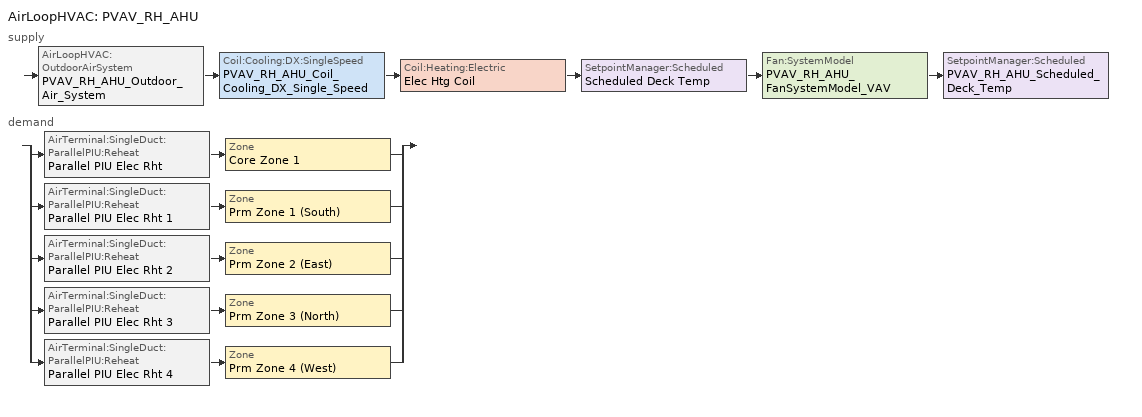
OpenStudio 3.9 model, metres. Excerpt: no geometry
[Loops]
AirLoopHVAC 'PVAV_RH_AHU'
 supply: AirLoopHVAC:OutdoorAirSystem 'PVAV_RH_AHU_Outdoor_Air_System' > Coil:Cooling:DX:SingleSpeed 'PVAV_RH_AHU_Coil_Cooling_DX_Single_Speed' > Coil:Heating:Electric 'Elec Htg Coil' > SetpointManager:Scheduled 'Scheduled Deck Temp' > Fan:SystemModel 'PVAV_RH_AHU_FanSystemModel_VAV' > SetpointManager:Scheduled 'PVAV_RH_AHU_Scheduled_Deck_Temp'
 demand: split
  | AirTerminal:SingleDuct:ParallelPIU:Reheat 'Parallel PIU Elec Rht' > Zone 'Core Zone 1'
  | AirTerminal:SingleDuct:ParallelPIU:Reheat 'Parallel PIU Elec Rht 1' > Zone 'Prm Zone 1 (South)'
  | AirTerminal:SingleDuct:ParallelPIU:Reheat 'Parallel PIU Elec Rht 2' > Zone 'Prm Zone 2 (East)'
  | AirTerminal:SingleDuct:ParallelPIU:Reheat 'Parallel PIU Elec Rht 3' > Zone 'Prm Zone 3 (North)'
  | AirTerminal:SingleDuct:ParallelPIU:Reheat 'Parallel PIU Elec Rht 4' > Zone 'Prm Zone 4 (West)'
[Sizing:Zone] Zone Cooling Design Supply Air Temperature Input Method=SupplyAirTemperature; Zone Cooling Design Supply Air Temperature {C}=12.8; Zone Heating Design Supply Air Temperature Input Method=SupplyAirTemperature; Zone Heating Design Supply Air Temperature {C}=32.2222; Zone Heating Design Supply Air Temperature Difference {deltaC}=11.11; Zone Cooling Design Supply Air Humidity Ratio {kg-H2O/kg-air}=0.0085; Zone Heating Design Supply Air Humidity Ratio {kg-H2O/kg-air}=0.008; Cooling Design Air Flow Method=DesignDay; Heating Design Air Flow Method=DesignDayWithLimit; Heating Maximum Air Flow per Zone Floor Area {m3/s-m2}=0; Heating Maximum Air Flow {m3/s}=0; Heating Maximum Air Flow Fraction=0.5; Account for Dedicated Outdoor Air System=No; Dedicated Outdoor Air Low Setpoint Temperature for Design {C}=autosize; Dedicated Outdoor Air High Setpoint Temperature for Design {C}=autosize; Zone Load Sizing Method=Sensible Load Only No Latent Load; Zone Latent Cooling Design Supply Air Humidity Ratio Input Method=HumidityRatioDifference; Zone Cooling Design Supply Air Humidity Ratio Difference {kgWater/kgDryAir}=0.005; Zone Latent Heating Design Supply Air Humidity Ratio Input Method=HumidityRatioDifference; Zone Humidification Design Supply Air Humidity Ratio Difference {kgWater/kgDryAir}=0.005; Design Zone Air Distribution Effectiveness in Cooling Mode=0.8; Design Zone Air Distribution Effectiveness in Heating Mode=0.8; Design Minimum Zone Ventilation Efficiency=0; Sizing Option=Coincident
Name | Zone Cooling Design Supply Air Temperature Difference {deltaC}
Prm Zone 4 (West); Prm Zone 1 (South); Prm Zone 2 (East); Prm Zone 3 (North) | 11.1111
Core Zone 1 | 8.33333
[Zone equipment]
Prm Zone 4 (West): Parallel PIU Elec Rht 4
Core Zone 1: Parallel PIU Elec Rht
Prm Zone 1 (South): Parallel PIU Elec Rht 1
Prm Zone 2 (East): Parallel PIU Elec Rht 2
Prm Zone 3 (North): Parallel PIU Elec Rht 3
[Fan:SystemModel]
PVAV_RH_AHU_FanSystemModel_VAV: Availability Schedule=Always On Discrete hvac_library; Design Maximum Air Flow Rate {m3/s}=4.71947; Speed Control Method=Continuous; Electric Power Minimum Flow Rate Fraction=0; Design Pressure Rise {Pa}=1017.592; Motor Efficiency=0.93; Motor In Air Stream Fraction=1; Design Electric Power Consumption {W}=10000; Design Power Sizing Method=TotalEfficiencyAndPressure; Electric Power Per Unit Flow Rate {W/(m3/s)}=840; Electric Power Per Unit Flow Rate Per Unit Pressure {W-s/m3-Pa}=1.66667; Fan Total Efficiency=0.6045; Electric Power Function of Flow Fraction Curve=VAV Fan Curve; Motor Loss Radiative Fraction=0
[AirLoopHVAC]
PVAV_RH_AHU: Availability Schedule=Perimeter_bot_ZN_2 OA Schedule; Design Supply Air Flow Rate {m3/s}=4.71947; Design Return Air Flow Fraction of Supply Air Flow=1
[Sizing:System]
PVAV_RH_AHU: Type of Load to Size On=Sensible; Design Outdoor Air Flow Rate {m3/s}=Autosize; Central Heating Maximum System Air Flow Ratio=1; Preheat Design Temperature {C}=7; Preheat Design Humidity Ratio {kg-H2O/kg-Air}=0.008; Precool Design Temperature {C}=12.8; Precool Design Humidity Ratio {kg-H2O/kg-Air}=0.008; Central Cooling Design Supply Air Temperature {C}=12.8; Central Heating Design Supply Air Temperature {C}=40; Sizing Option=Coincident; 100% Outdoor Air in Cooling=No; 100% Outdoor Air in Heating=No; Central Cooling Design Supply Air Humidity Ratio {kg-H2O/kg-Air}=0.0085; Central Heating Design Supply Air Humidity Ratio {kg-H2O/kg-Air}=0.008; Cooling Design Air Flow Method=DesignDay; Cooling Design Air Flow Rate {m3/s}=0; Heating Design Air Flow Method=DesignDay; Heating Design Air Flow Rate {m3/s}=0; System Outdoor Air Method=Standard62.1VentilationRateProcedure; Zone Maximum Outdoor Air Fraction=1; Cooling Supply Air Flow Rate Per Floor Area {m3/s-m2}=0.00996765; Cooling Fraction of Autosized Cooling Supply Air Flow Rate=1; Cooling Supply Air Flow Rate Per Unit Cooling Capacity {m3/s-W}=3.94755e-05; Heating Supply Air Flow Rate Per Floor Area {m3/s-m2}=0.00996765; Heating Fraction of Autosized Heating Supply Air Flow Rate=1; Heating Fraction of Autosized Cooling Supply Air Flow Rate=1; Heating Supply Air Flow Rate Per Unit Heating Capacity {m3/s-W}=3.15882e-05; Cooling Design Capacity Method=CoolingDesignCapacity; Cooling Design Capacity {W}=autosize; Cooling Design Capacity Per Floor Area {W/m2}=234.7; Fraction of Autosized Cooling Design Capacity=1; Heating Design Capacity Method=HeatingDesignCapacity; Heating Design Capacity {W}=autosize; Heating Design Capacity Per Floor Area {W/m2}=157; Fraction of Autosized Heating Design Capacity=1; Central Cooling Capacity Control Method=OnOff; Occupant Diversity=Autosize
[AirLoopHVAC:OutdoorAirSystem]
PVAV_RH_AHU_Outdoor_Air_System: Controller=Controller Outdoor Air 5
[Controller:OutdoorAir]
Controller Outdoor Air 5: Minimum Outdoor Air Flow Rate {m3/s}=0.08; Maximum Outdoor Air Flow Rate {m3/s}=Autosize; Economizer Control Type=DifferentialDryBulb; Economizer Control Action Type=ModulateFlow; Economizer Maximum Limit Dry-Bulb Temperature {C}=28; Economizer Maximum Limit Enthalpy {J/kg}=64000; Economizer Minimum Limit Dry-Bulb Temperature {C}=-100; Lockout Type=NoLockout; Minimum Limit Type=FixedMinimum; Controller Mechanical Ventilation=Controller Mechanical Ventilation 5; High Humidity Control=No; High Humidity Outdoor Air Flow Ratio=1; Control High Indoor Humidity Based on Outdoor Humidity Ratio=Yes; Heat Recovery Bypass Control Type=BypassWhenWithinEconomizerLimits; Economizer Operation Staging=InterlockedWithMechanicalCooling
[Controller:MechanicalVentilation]
Controller Mechanical Ventilation 5: Availability Schedule=Always On Discrete; System Outdoor Air Method=Standard62.1VentilationRateProcedure
[Coil:Cooling:DX:SingleSpeed]
PVAV_RH_AHU_Coil_Cooling_DX_Single_Speed: Availability Schedule=Always On Discrete; Rated Total Cooling Capacity {W}=87921.3; Rated Sensible Heat Ratio=autosize; Rated COP {W/W}=3.22; Rated Air Flow Rate {m3/s}=4.71947; Rated Evaporator Fan Power Per Volume Flow Rate 2017 {W/(m3/s)}=773.3; Rated Evaporator Fan Power Per Volume Flow Rate 2023 {W/(m3/s)}=934.4; Total Cooling Capacity Function of Temperature Curve=Curve Biquadratic 1; Total Cooling Capacity Function of Flow Fraction Curve=Curve Quadratic 1; Energy Input Ratio Function of Temperature Curve=Curve Biquadratic 2; Energy Input Ratio Function of Flow Fraction Curve=Curve Quadratic 2; Part Load Fraction Correlation Curve=Curve Quadratic 3; Minimum Outdoor Dry-Bulb Temperature for Compressor Operation {C}=-25; Nominal Time for Condensate Removal to Begin {s}=0; Ratio of Initial Moisture Evaporation Rate and Steady State Latent Capacity=0; Maximum Cycling Rate {cycles/hr}=0; Latent Capacity Time Constant {s}=0; Condenser Type=AirCooled; Evaporative Condenser Effectiveness=0.9; Evaporative Condenser Air Flow Rate {m3/s}=autosize; Evaporative Condenser Pump Rated Power Consumption {W}=autosize; Crankcase Heater Capacity {W}=0; Maximum Outdoor Dry-Bulb Temperature for Crankcase Heater Operation {C}=10; Basin Heater Capacity {W/K}=0; Basin Heater Setpoint Temperature {C}=2
[SetpointManager:Scheduled] Control Variable=Temperature
Name | Schedule
PVAV_RH_AHU_Scheduled_Deck_Temp | SCHEDULED_Reheat_Temp
Scheduled Deck Temp | Preheat_Coil_LAT
[AirTerminal:SingleDuct:ParallelPIU:Reheat] Availability Schedule=Always On Discrete hvac_library; Maximum Primary Air Flow Rate {m3/s}=0.943895; Maximum Secondary Air Flow Rate {m3/s}=2.83168; Minimum Primary Air Flow Fraction=0.15; Fan On Flow Fraction=Autosize; Maximum Hot Water or Steam Flow Rate {m3/s}=Autosize; Minimum Hot Water or Steam Flow Rate {m3/s}=0; Convergence Tolerance=0.001; Fan Control Type=ConstantSpeed; Minimum Fan Turn Down Ratio=0.3; Design Heating Discharge Air Temperature {C}=32.1; High Limit Heating Discharge Air Temperature {C}=37.7
Name | Fan | Reheat Coil
Parallel PIU Elec Rht | Parallel PIU Elec Rht Fan | Parallel PIU Elec Rht Coil
Parallel PIU Elec Rht 1 | Parallel PIU Elec Rht Fan 1 | Parallel PIU Elec Rht Coil 1
Parallel PIU Elec Rht 2 | Parallel PIU Elec Rht Fan 2 | Parallel PIU Elec Rht Coil 2
Parallel PIU Elec Rht 3 | Parallel PIU Elec Rht Fan 3 | Parallel PIU Elec Rht Coil 3
Parallel PIU Elec Rht 4 | Parallel PIU Elec Rht Fan 4 | Parallel PIU Elec Rht Coil 4
[Coil:Heating:Electric] Availability Schedule=Always On Discrete hvac_library
Name | Nominal Capacity {W}
Parallel PIU Elec Rht Coil; Parallel PIU Elec Rht Coil 1; Parallel PIU Elec Rht Coil 2; Parallel PIU Elec Rht Coil 3; Parallel PIU Elec Rht Coil 4 | 8792
Elec Htg Coil | 150000
[Fan:ConstantVolume] Availability Schedule=Perimeter_Space_1_Occupant_Sch; Maximum Flow Rate {m3/s}=2.83168
Parallel PIU Elec Rht Fan; Parallel PIU Elec Rht Fan 1; Parallel PIU Elec Rht Fan 2; Parallel PIU Elec Rht Fan 3; Parallel PIU Elec Rht Fan 4
[Schedule:Compact]
Perimeter_Space_1_Occupant_Sch: Through: 12/31, For: Weekdays, Until: 06:00, 0, Until: 07:00, 0.1, Until: 08:00, 0.2, Until: 10:00, 0.95, Until: 11:00, 0.975703, Until: 12:00, 0.95, Until: 13:00, 0.513528, Until: 14:00, 0.95, Until: 15:00, 0.975703, Until: 17:00, 0.95, Until: 18:00, 0.3, Until: 22:00, 0.1, Until: 23:00, 0.05, Until: 24:00, 0.05, For: Saturday, Until: 06:00, 0, Until: 07:00, 0.1, Until: 08:00, 0.1, Until: 10:00, 0.3, Until: 11:00, 0.308117, Until: 12:00, 0.3, Until: 13:00, 0.102706, Until: 14:00, 0.1, Until: 15:00, 0.102706, Until: 17:00, 0.1, Until: 18:00, 0.05, Until: 19:00, 0.05, Until: 24:00, 0, For: SummerDesignDay, Until: 06:00, 1e-9, Until: 22:00, 1, Until: 24:00, 0.05, For: WinterDesignDay, Until: 24:00, 0, For:Sunday Holidays AllOtherDays, Until: 06:00, 0, Until: 18:00, 0.05, Until: 24:00, 0
Perimeter_bot_ZN_2 OA Schedule: Through: 12/31, For: Weekdays SummerDesignDay, Until: 06:00, 0, Until: 22:00, 1, Until: 24:00, 0, For: Saturday WinterDesignDay, Until: 06:00, 0, Until: 18:00, 1, Until: 24:00, 0, For: AllOtherDays, Until: 24:00, 0
[Curve:Quadratic]
Name | Coefficient1 Constant | Coefficient2 x | Coefficient3 x**2 | Minimum Value of x | Maximum Value of x
Curve Quadratic 1 | 0.8 | 0.2 | 0 | 0.5 | 1.5
Curve Quadratic 2 | 1.1552 | -0.1808 | 0.0256 | 0.5 | 1.5
Curve Quadratic 3 | 0.85 | 0.15 | 0 | 0 | 1
[Schedule:Constant] Value=1
Always On Discrete; Always On Discrete hvac_library
[Curve:Quartic]
VAV Fan Curve: Coefficient1 Constant=0.0407599; Coefficient2 x=0.088045; Coefficient3 x**2=-0.0729261; Coefficient4 x**3=0.94374; Coefficient5 x**4=0; Minimum Value of x=0; Maximum Value of x=1; Minimum Curve Output=0; Maximum Curve Output=1; Input Unit Type for X=Dimensionless; Output Unit Type=Dimensionless
[Curve:Biquadratic] Minimum Value of x=17; Maximum Value of x=22; Minimum Value of y=13; Maximum Value of y=46
Name | Coefficient1 Constant | Coefficient2 x | Coefficient3 x**2 | Coefficient4 y | Coefficient5 y**2 | Coefficient6 x*y
Curve Biquadratic 1 | 0.942588 | 0.00954335 | 0.00068377 | -0.0110427 | 5.249e-06 | -9.72e-06
Curve Biquadratic 2 | 0.342414 | 0.034885 | -0.0006237 | 0.00497722 | 0.000437951 | -0.000728028
[Schedule:Ruleset]
Name | Default Day Schedule | Summer Design Day Schedule | Winter Design Day Schedule
Preheat_Coil_LAT | Deck Temperature Default 3 | Deck Temperature Summer Design Day 3 | Deck Temperature Winter Design Day 3
SCHEDULED_Reheat_Temp | Deck Temperature Default 5 | Deck Temperature Summer Design Day 5 | Deck Temperature Winter Design Day 5
[Schedule:Day]
Deck Temperature Default 3: No, 24, 0, 10
Deck Temperature Summer Design Day 3; Deck Temperature Winter Design Day 3: No, 24, 0, 12.8
Deck Temperature Default 5: No, 5, 0, 18.3333, 17, 0, 12.8675, 24, 0, 18.3333
Deck Temperature Summer Design Day 5: No, 5, 0, 18.3333, 17, 0, 12.7779, 24, 0, 18.3333
Deck Temperature Winter Design Day 5: No, 5, 0, 18.3333, 17, 0, 12.8, 24, 0, 18.3333
